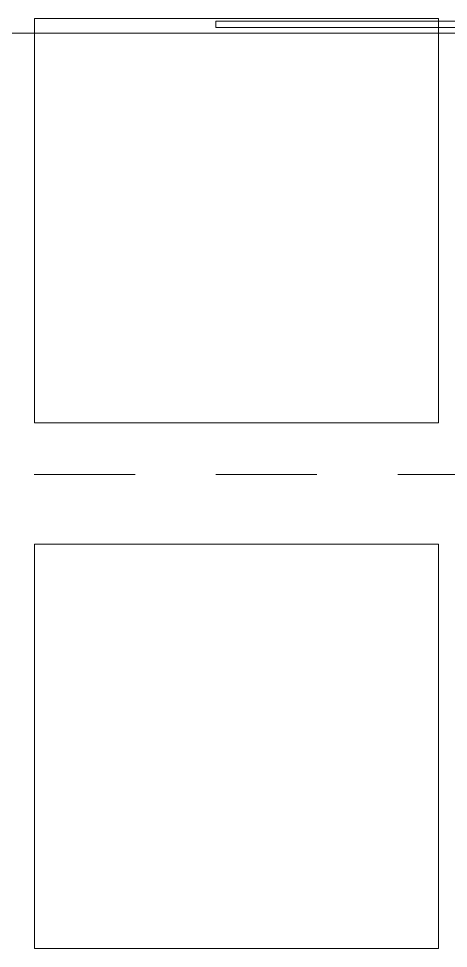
# Model space of a CAD drawing. Header units: metres. Extents: x -232 to 581, y 30 to 789.
# Drawn here: x 227.118 to 227.65, y 535.409 to 536.559 of the extents above; entities that cross this region are included whole.
import ezdxf

# ---------------------------------------------------------------- set-up
doc = ezdxf.new("R2010")
doc.units = ezdxf.units.M
doc.linetypes.add('HIDDEN2', pattern=[0.1875, 0.125, -0.0625])
for name, color, linetype, lineweight in [('baños', 140, 'Continuous', 0), ('BOVEDILLA', 8, 'Continuous', 5), ('Columnas', 7, 'Continuous', 18)]:
    doc.layers.add(name, color=color, linetype=linetype, lineweight=lineweight)
doc.layers.add('Techos 1', color=7, linetype='HIDDEN2', lineweight=9, true_color=0x42391a)
doc.styles.get("Standard").update_dxf_attribs({"font": 'arial.ttf'})

# ---------------------------------------------------------------- blocks, each defined once
blk = doc.blocks.new('*U245')
at = {"layer": 'BOVEDILLA'}
blk.add_lwpolyline([(-0.25, -0.25), (0.25, -0.25), (0.25, 0.25), (-0.25, 0.25)], close=True, dxfattribs=at)
blk = doc.blocks.new('planta de entrepiso 20.03')
at = {"layer": 'BOVEDILLA', "color": 18, "linetype": 'ByBlock', "lineweight": -2, "true_color": 0x000000, "transparency": 16777216}
for p in [(35.4173, -22.7027), (35.4173, -23.3527)]:
    blk.add_blockref('*U245', p, dxfattribs=at)
blk = doc.blocks.new('20.03.2026 LN 09 SEGUNDO NIVEL ARQ')
at = {"layer": 'baños', "color": 5}
blk.add_line((83.3959, -44.9525), (84.9459, -44.9525), dxfattribs=at)
blk.add_lwpolyline([(84.9459, -44.9379), (84.2959, -44.9379), (84.2959, -44.9457), (84.9459, -44.9457)], close=True, dxfattribs=at)
at = {"layer": 'Techos 1', "color": 5}
blk.add_line((77.9959, -45.4986), (92.7459, -45.4986), dxfattribs=at)
at = {"layer": 'baños', "color": 5, "linetype": 'Continuous', "flags": 8}
for tag, p in [('MODELNUMBER', (83.7813, -42.9175, 0)), ('MATERIAL', (83.7813, -42.9176, 0)), ('PRODUCT', (83.7813, -42.9176, 0)), ('TRADENAME', (83.7813, -42.9176, 0)), ('MODELNUMBER', (84.956, -42.9175, 0)), ('TRADENAME', (84.956, -42.9176, 0)), ('MATERIAL', (84.956, -42.9176, 0)), ('PRODUCT', (84.956, -42.9176, 0))]:
    blk.add_attdef(tag, p, '', height=0.0000254, rotation=180.0001, dxfattribs=at)
at = {"layer": 'baños', "color": 5, "linetype": 'Continuous'}
for tag, p, rotation in [('TRADENAME', (85.8912, -56.9933), 180.0001), ('MODELNUMBER', (85.8912, -56.9934), 180.0001), ('MATERIAL', (85.8914, -56.9932), 180.0001), ('PRODUCT', (85.8914, -56.9933), 180.0001), ('MODELNUMBER', (86.6008, -56.9934), 179.9999), ('MATERIAL', (86.6008, -56.9932), 179.9999), ('PRODUCT', (86.6008, -56.9933), 179.9999), ('TRADENAME', (86.6008, -56.9933), 179.9999)]:
    blk.add_attdef(tag, p, '', height=0.0000254, rotation=rotation, dxfattribs=at)

msp = doc.modelspace()

# ---------------------------------------------------------------- block references
at = {"layer": 'Columnas'}
msp.add_blockref('planta de entrepiso 20.03', (191.9707, 559.0112), dxfattribs=at)

# ---------------------------------------------------------------- next in the draw order: block references
at = {"color": 1}
msp.add_blockref('20.03.2026 LN 09 SEGUNDO NIVEL ARQ', (143.0668, 581.4931), dxfattribs=at)

doc.saveas('drawing.dxf')
